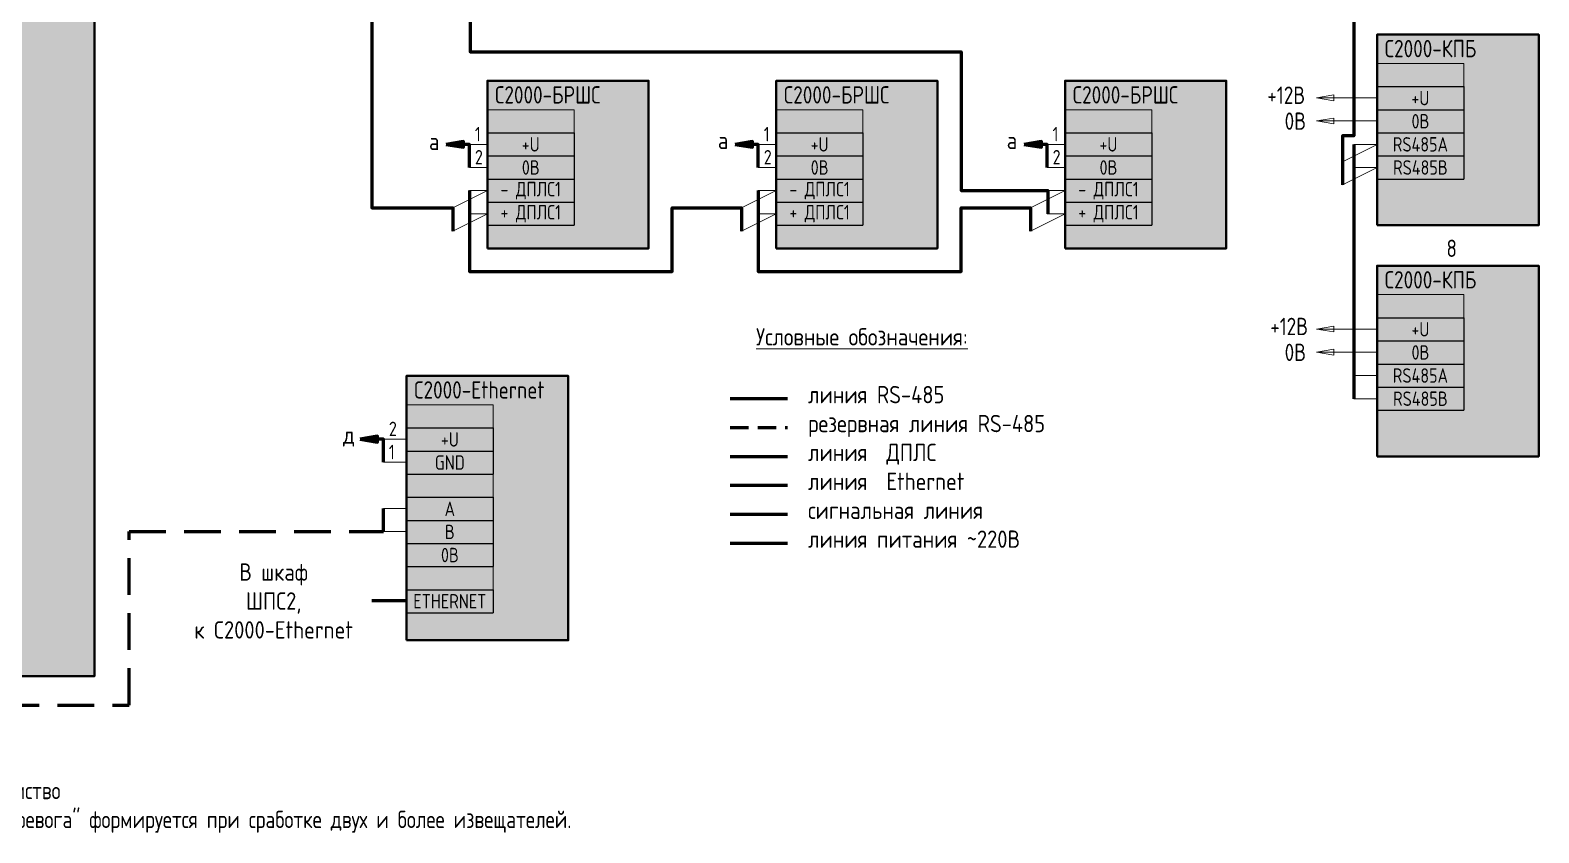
# Model space of a CAD drawing. Header units: millimetres. Extents: x -97100 to 319800, y -166950 to 107250.
# Drawn here: x -62314 to -36200, y -93311 to -79424 of the extents above; entities that cross this region are included whole.
import ezdxf
from ezdxf.enums import TextEntityAlignment as Align

# ---------------------------------------------------------------- set-up
doc = ezdxf.new("R2010")
doc.units = ezdxf.units.MM
doc.linetypes.add('DASHED2', pattern=[9.525, 6.35, -3.175])
doc.layers.add('0_ПОЖ_ИЗВ', color=1, linetype='Continuous', lineweight=15)
doc.layers.add('Штриховка', color=7, linetype='Continuous', lineweight=25)
doc.styles.get("Standard").update_dxf_attribs({"font": 'GOST2304A.ttf'})
doc.styles.add('мой', font='GOST_Common.ttf', dxfattribs={"width": 0.9, "height": 3})

# ---------------------------------------------------------------- blocks, each defined once
blk = doc.blocks.new('*U169')
at = {"layer": 'Штриховка'}
h = blk.add_hatch(color=0, dxfattribs=at)
h.dxf.hatch_style = 1
h.paths.add_polyline_path([(0, -19695), (2800, -19695), (2800, 0), (0, 0)])
at = {"color": 7, "linetype": 'Continuous', "lineweight": 40}
blk.add_lwpolyline([(0, -19695), (2800, -19695), (2800, 0), (0, 0)], close=True, dxfattribs=at)
blk.add_attdef('НАЗВАНИЕ_001', (9, -20), '', height=10, dxfattribs=at)
at = {"color": 7, "linetype": 'Continuous', "lineweight": 40, "flags": 1}
blk.add_attdef('I12', text='', height=10, dxfattribs=at).set_placement((10, -60), align=Align.TOP_LEFT)
at = {"color": 7, "linetype": 'Continuous', "lineweight": 40, "flags": 9}
for tag, p in [('I24', (10, -80)), ('I220', (10, -90))]:
    blk.add_attdef(tag, p, '', height=10, dxfattribs=at)
blk = doc.blocks.new('*U181')
at = {"layer": 'Штриховка'}
h = blk.add_hatch(color=0, dxfattribs=at)
h.dxf.hatch_style = 1
h.paths.add_polyline_path([(0, -2900), (2789, -2900), (2789, 0), (0, 0)])
at = {"color": 7, "linetype": 'Continuous', "lineweight": 40}
blk.add_lwpolyline([(0, -2900), (2789, -2900), (2789, 0), (0, 0)], close=True, dxfattribs=at)
blk.add_attdef('НАЗВАНИЕ_001', (9, -20), '', height=10, dxfattribs=at)
at = {"color": 7, "linetype": 'Continuous', "lineweight": 40, "flags": 1}
blk.add_attdef('I12', text='', height=10, dxfattribs=at).set_placement((10, -60), align=Align.TOP_LEFT)
at = {"color": 7, "linetype": 'Continuous', "lineweight": 40, "flags": 9}
for tag, p in [('I24', (10, -80)), ('I220', (10, -90))]:
    blk.add_attdef(tag, p, '', height=10, dxfattribs=at)
blk = doc.blocks.new('*T168')
at = {"color": 0, "linetype": 'ByBlock', "lineweight": -2, "transparency": 16777216}
for p, q in [((0, -400), (1500, -400)), ((0, -400), (0, -2000)), ((1500, -400), (1500, -2000)), ((0, -800), (1500, -800)), ((0, -1200), (1500, -1200)), ((0, -1600), (1500, -1600)), ((0, -2000), (1500, -2000))]:
    blk.add_line(p, q, dxfattribs=at)
at = {"layer": 'Defpoints', "color": 8, "linetype": 'ByBlock', "lineweight": 0, "transparency": 16777216}
for p, q in [((0, 0), (1500, 0)), ((0, 0), (0, -400)), ((1500, 0), (1500, -400))]:
    blk.add_line(p, q, dxfattribs=at)
at = {"color": 0, "linetype": 'Continuous', "lineweight": 20, "transparency": 16777216, "char_height": 250, "width": 1300, "attachment_point": 5}
for s, insert in [('+U', (750, -600)), ('0В', (750, -1000)), ('{\\C256;- ДПЛС1  \\P}', (750, -1400)), ('{\\C256;+ ДПЛС1 \\P}', (750, -1800))]:
    blk.add_mtext(s, dxfattribs=dict(at, insert=insert))
blk = doc.blocks.new('*U158')
at = {"layer": 'Штриховка'}
h = blk.add_hatch(color=0, dxfattribs=at)
h.dxf.hatch_style = 1
h.paths.add_polyline_path([(0, -4575), (2800, -4575), (2800, 0), (0, 0)])
at = {"color": 7, "linetype": 'Continuous', "lineweight": 40}
blk.add_lwpolyline([(0, -4575), (2800, -4575), (2800, 0), (0, 0)], close=True, dxfattribs=at)
blk.add_attdef('НАЗВАНИЕ_001', (9, -20), '', height=10, dxfattribs=at)
at = {"color": 7, "linetype": 'Continuous', "lineweight": 40, "flags": 1}
blk.add_attdef('I12', text='', height=10, dxfattribs=at).set_placement((10, -60), align=Align.TOP_LEFT)
at = {"color": 7, "linetype": 'Continuous', "lineweight": 40, "flags": 9}
for tag, p in [('I24', (10, -80)), ('I220', (10, -90))]:
    blk.add_attdef(tag, p, '', height=10, dxfattribs=at)
blk = doc.blocks.new('*T190')
at = {"color": 0, "linetype": 'ByBlock', "lineweight": -2, "transparency": 16777216}
for p, q in [((0, -400), (1500, -400)), ((0, -400), (0, -1200)), ((1500, -400), (1500, -1200)), ((0, -800), (1500, -800)), ((0, -1200), (1500, -1200)), ((0, -1600), (1500, -1600)), ((0, -1600), (0, -2800)), ((1500, -1600), (1500, -2800)), ((0, -2000), (1500, -2000)), ((0, -2400), (1500, -2400)), ((0, -2800), (1500, -2800)), ((0, -3200), (1500, -3200)), ((0, -3200), (0, -3600)), ((1500, -3200), (1500, -3600)), ((0, -3600), (1500, -3600))]:
    blk.add_line(p, q, dxfattribs=at)
at = {"layer": 'Defpoints', "color": 8, "linetype": 'ByBlock', "lineweight": 0, "transparency": 16777216}
for p, q in [((0, 0), (1500, 0)), ((0, 0), (0, -400)), ((1500, 0), (1500, -400)), ((0, -1200), (0, -1600)), ((1500, -1200), (1500, -1600)), ((0, -2800), (0, -3200)), ((1500, -2800), (1500, -3200))]:
    blk.add_line(p, q, dxfattribs=at)
at = {"color": 0, "linetype": 'Continuous', "lineweight": 20, "transparency": 16777216, "char_height": 250, "width": 1300, "attachment_point": 5}
for s, insert in [('+U', (750, -600)), ('GND', (750, -1000)), ('A', (750, -1800)), ('{\\C256;B}', (750, -2200)), ('{\\fGOST type A|b0|i0|c0|p34;0\\fGOST type A|b0|i0|c204|p34;В}', (750, -2600)), ('ETHERNET', (750, -3400))]:
    blk.add_mtext(s, dxfattribs=dict(at, insert=insert))
blk = doc.blocks.new('*T191')
at = {"color": 0, "linetype": 'ByBlock', "lineweight": -2, "transparency": 16777216}
for p, q in [((0, -400), (1500, -400)), ((0, -400), (0, -2000)), ((1500, -400), (1500, -2000)), ((0, -800), (1500, -800)), ((0, -1200), (1500, -1200)), ((0, -1600), (1500, -1600)), ((0, -2000), (1500, -2000))]:
    blk.add_line(p, q, dxfattribs=at)
at = {"layer": 'Defpoints', "color": 8, "linetype": 'ByBlock', "lineweight": 0, "transparency": 16777216}
for p, q in [((0, 0), (1500, 0)), ((0, 0), (0, -400)), ((1500, 0), (1500, -400))]:
    blk.add_line(p, q, dxfattribs=at)
at = {"color": 0, "linetype": 'Continuous', "lineweight": 20, "transparency": 16777216, "char_height": 250, "width": 1300, "attachment_point": 5}
for s, insert in [('+U', (750, -600)), ('0В', (750, -1000)), ('{\\C256;- ДПЛС1  \\P}', (750, -1400)), ('{\\C256;+ ДПЛС1 \\P}', (750, -1800))]:
    blk.add_mtext(s, dxfattribs=dict(at, insert=insert))
blk = doc.blocks.new('*T192')
at = {"color": 0, "linetype": 'ByBlock', "lineweight": -2, "transparency": 16777216}
for p, q in [((0, -400), (1500, -400)), ((0, -400), (0, -2000)), ((1500, -400), (1500, -2000)), ((0, -800), (1500, -800)), ((0, -1200), (1500, -1200)), ((0, -1600), (1500, -1600)), ((0, -2000), (1500, -2000))]:
    blk.add_line(p, q, dxfattribs=at)
at = {"layer": 'Defpoints', "color": 8, "linetype": 'ByBlock', "lineweight": 0, "transparency": 16777216}
for p, q in [((0, 0), (1500, 0)), ((0, 0), (0, -400)), ((1500, 0), (1500, -400))]:
    blk.add_line(p, q, dxfattribs=at)
at = {"color": 0, "linetype": 'Continuous', "lineweight": 20, "transparency": 16777216, "char_height": 250, "width": 1300, "attachment_point": 5}
for s, insert in [('+U', (750, -600)), ('0В', (750, -1000)), ('{\\C256;- ДПЛС1  \\P}', (750, -1400)), ('{\\C256;+ ДПЛС1 \\P}', (750, -1800))]:
    blk.add_mtext(s, dxfattribs=dict(at, insert=insert))
blk = doc.blocks.new('*U163')
at = {"layer": 'Штриховка'}
h = blk.add_hatch(color=0, dxfattribs=at)
h.dxf.hatch_style = 1
h.paths.add_polyline_path([(0, -3300), (2800, -3300), (2800, 0), (0, 0)])
at = {"color": 7, "linetype": 'Continuous', "lineweight": 40}
blk.add_lwpolyline([(0, -3300), (2800, -3300), (2800, 0), (0, 0)], close=True, dxfattribs=at)
blk.add_attdef('НАЗВАНИЕ_001', (9, -20), '', height=10, dxfattribs=at)
at = {"color": 7, "linetype": 'Continuous', "lineweight": 40, "flags": 1}
blk.add_attdef('I12', text='', height=10, dxfattribs=at).set_placement((10, -60), align=Align.TOP_LEFT)
at = {"color": 7, "linetype": 'Continuous', "lineweight": 40, "flags": 9}
for tag, p in [('I24', (10, -80)), ('I220', (10, -90))]:
    blk.add_attdef(tag, p, '', height=10, dxfattribs=at)
blk = doc.blocks.new('*T201')
at = {"color": 0, "linetype": 'ByBlock', "lineweight": -2, "transparency": 16777216}
for p, q in [((0, -400), (1500, -400)), ((0, -400), (0, -2000)), ((1500, -400), (1500, -2000)), ((0, -800), (1500, -800)), ((0, -1200), (1500, -1200)), ((0, -1600), (1500, -1600)), ((0, -2000), (1500, -2000))]:
    blk.add_line(p, q, dxfattribs=at)
at = {"layer": 'Defpoints', "color": 8, "linetype": 'ByBlock', "lineweight": 0, "transparency": 16777216}
for p, q in [((0, 0), (1500, 0)), ((0, 0), (0, -400)), ((1500, 0), (1500, -400))]:
    blk.add_line(p, q, dxfattribs=at)
at = {"color": 0, "linetype": 'Continuous', "lineweight": 20, "transparency": 16777216, "char_height": 250, "width": 1300, "attachment_point": 5}
for s, insert in [('+U', (750, -600)), ('0В', (750, -1000)), ('{\\C256;RS485А}', (750, -1400)), ('{\\C256;RS485B}', (750, -1800))]:
    blk.add_mtext(s, dxfattribs=dict(at, insert=insert))
blk = doc.blocks.new('*T202')
at = {"color": 0, "linetype": 'ByBlock', "lineweight": -2, "transparency": 16777216}
for p, q in [((0, -400), (1500, -400)), ((0, -400), (0, -2000)), ((1500, -400), (1500, -2000)), ((0, -800), (1500, -800)), ((0, -1200), (1500, -1200)), ((0, -1600), (1500, -1600)), ((0, -2000), (1500, -2000))]:
    blk.add_line(p, q, dxfattribs=at)
at = {"layer": 'Defpoints', "color": 8, "linetype": 'ByBlock', "lineweight": 0, "transparency": 16777216}
for p, q in [((0, 0), (1500, 0)), ((0, 0), (0, -400)), ((1500, 0), (1500, -400))]:
    blk.add_line(p, q, dxfattribs=at)
at = {"color": 0, "linetype": 'Continuous', "lineweight": 20, "transparency": 16777216, "char_height": 250, "width": 1300, "attachment_point": 5}
for s, insert in [('+U', (750, -600)), ('0В', (750, -1000)), ('{\\C256;RS485А}', (750, -1400)), ('{\\C256;RS485B}', (750, -1800))]:
    blk.add_mtext(s, dxfattribs=dict(at, insert=insert))

msp = doc.modelspace()

# ---------------------------------------------------------------- linework, layer by layer
at = {"color": 40, "linetype": 'Continuous', "lineweight": 60}
for points in [[(-54700, -72600), (-54700, -79800), (-46200, -79800), (-46200, -82200), (-44700, -82200), (-44700, -82600)], [(-56400, -78200), (-56400, -82500), (-55000, -82500), (-55000, -82900)], [(-54711.03639, -82200), (-54711.03639, -83600), (-51200, -83600), (-51200, -82500), (-50000, -82500), (-50000, -82900)], [(-49711.03639, -82200), (-49711.03639, -83600), (-46200, -83600), (-46200, -82500), (-45000, -82500), (-45000, -82900)], [(-50195.40023, -86798.18684), (-49205.40023, -86798.18684)]]:
    msp.add_lwpolyline(points, dxfattribs=at)
at = {"color": 6, "linetype": 'Continuous', "lineweight": 60}
for points in [[(-39400, -77400), (-39400, -81250), (-39600, -81250), (-39600, -82100)], [(-55111.03639, -81400), (-54811.03639, -81450), (-54811.03639, -81350), (-55111.03639, -81400)], [(-54711.03639, -81800), (-54711.03639, -81400), (-55111.03639, -81400)], [(-50111.03639, -81400), (-49811.03639, -81450), (-49811.03639, -81350), (-50111.03639, -81400)], [(-49711.03639, -81800), (-49711.03639, -81400), (-50111.03639, -81400)], [(-45111.03639, -81400), (-44811.03639, -81450), (-44811.03639, -81350), (-45111.03639, -81400)], [(-44711.03639, -81800), (-44711.03639, -81400), (-45111.03639, -81400)], [(-39400, -81400), (-39400, -85800)], [(-50195.40023, -85798.18684), (-49205.40023, -85798.18684)], [(-56600, -86500), (-56300, -86550), (-56300, -86450), (-56600, -86500)], [(-56200, -86900), (-56200, -86500), (-56600, -86500)]]:
    msp.add_lwpolyline(points, dxfattribs=at)
at = {"color": 7, "linetype": 'Continuous', "lineweight": 20}
for points in [[(-40050.00065, -80594.90178), (-39750.00065, -80644.90178), (-39750.00065, -80544.90178), (-40050.00065, -80594.90178)], [(-39000, -80594.90167), (-40000, -80594.90167)], [(-40050.00065, -80994.90178), (-39750.00065, -81044.90178), (-39750.00065, -80944.90178), (-40050.00065, -80994.90178)], [(-39000, -80994.90167), (-40000, -80994.90167)], [(-54411.03639, -81400), (-54711.03639, -81400)], [(-49411.03639, -81400), (-49711.03639, -81400)], [(-44411.03639, -81400), (-44711.03639, -81400)], [(-39000, -81400), (-39600, -81700)], [(-39000, -81400), (-39400, -81400)], [(-54411.03639, -81800), (-54711.03639, -81800)], [(-49411.03639, -81800), (-49711.03639, -81800)], [(-44411.03639, -81800), (-44711.03639, -81800)], [(-39000, -81800), (-39600, -82100)], [(-39000, -81800), (-39400, -81800)], [(-54400, -82200), (-55000, -82500)], [(-54411.03639, -82200), (-54711.03639, -82200)], [(-49400, -82200), (-50000, -82500)], [(-49411.03639, -82200), (-49711.03639, -82200)], [(-44400, -82200), (-45000, -82500)], [(-44411.03639, -82200), (-44711.03639, -82200)], [(-54400, -82600), (-55000, -82900)], [(-54411.03639, -82600), (-54711.03639, -82600)], [(-49400, -82600), (-50000, -82900)], [(-49411.03639, -82600), (-49711.03639, -82600)], [(-44400, -82600), (-45000, -82900)], [(-44411.03639, -82600), (-44711.03639, -82600)], [(-40050.00065, -84594.90178), (-39750.00065, -84644.90178), (-39750.00065, -84544.90178), (-40050.00065, -84594.90178)], [(-39000, -84594.90167), (-40000, -84594.90167)], [(-40050.00065, -84994.90178), (-39750.00065, -85044.90178), (-39750.00065, -84944.90178), (-40050.00065, -84994.90178)], [(-39000, -84994.90167), (-40000, -84994.90167)], [(-39000, -85400), (-39400, -85400)], [(-39000, -85800), (-39400, -85800)], [(-55800, -86500), (-56200, -86500)], [(-55800, -86900), (-56200, -86900)], [(-55800, -87700), (-56200, -87700)], [(-55800, -88100), (-56200, -88100)]]:
    msp.add_lwpolyline(points, dxfattribs=at)
at = {"color": 190, "linetype": 'DASHED2', "lineweight": 60, "ltscale": 50}
msp.add_lwpolyline([(-50195.40023, -86298.18684), (-49205.40023, -86298.18684)], dxfattribs=at)
at = {"color": 5, "linetype": 'Continuous', "lineweight": 60}
for points in [[(-50195.40023, -87298.18684), (-49205.40023, -87298.18684)], [(-57499.99934, -89300.00011), (-57199.99934, -89350.00011), (-57199.99934, -89250.00011), (-57499.99934, -89300.00011)]]:
    msp.add_lwpolyline(points, dxfattribs=at)
at = {"color": 7, "linetype": 'Continuous', "lineweight": 60}
msp.add_lwpolyline([(-50195.40023, -87798.18684), (-49205.40023, -87798.18684)], dxfattribs=at)
at = {"color": 1, "linetype": 'Continuous', "lineweight": 60}
msp.add_lwpolyline([(-50195.40023, -88298.18684), (-49205.40023, -88298.18684)], dxfattribs=at)
at = {"color": 5, "linetype": 'Continuous', "lineweight": 60, "ltscale": 100}
msp.add_lwpolyline([(-55800, -89300), (-57500, -89300)], dxfattribs=at)

# ---------------------------------------------------------------- block references
at = {"color": 7, "linetype": 'Continuous', "lineweight": 40, "true_color": 0xf0f3ff}
ref = msp.add_blockref('*U169', (-64000, -70905.09833), dxfattribs=at)
ref.add_attrib('НАЗВАНИЕ_001', 'БК-12-RS485', (-63867.24298, -71298.2202), dxfattribs={"color": 7, "linetype": 'Continuous', "lineweight": 40, "height": 300})
at = {"color": 7, "linetype": 'Continuous', "lineweight": 40, "true_color": 0xffffff}
ref = msp.add_blockref('*U163', (-39000, -79500), dxfattribs=at)
ref.add_attrib('НАЗВАНИЕ_001', 'С2000-КПБ', (-38867.45727, -79893.12187), dxfattribs={"color": 7, "linetype": 'Continuous', "lineweight": 40, "height": 300})
for name, p in [('*T201', (-39000, -80000.00038)), ('*T168', (-54400, -80800)), ('*T191', (-49400, -80800)), ('*T192', (-44400, -80800)), ('*T202', (-39000, -84000.00038)), ('*T190', (-55800, -85905.09871))]:
    msp.add_blockref(name, p)
ref = msp.add_blockref('*U181', (-54400, -80299.99962), dxfattribs=at)
ref.add_attrib('НАЗВАНИЕ_001', 'С2000-БРШС', (-54267.45727, -80693.12149), dxfattribs={"color": 7, "linetype": 'Continuous', "lineweight": 40, "height": 300})
ref = msp.add_blockref('*U181', (-49400, -80299.99962), dxfattribs=at)
ref.add_attrib('НАЗВАНИЕ_001', 'С2000-БРШС', (-49267.45727, -80693.12149), dxfattribs={"color": 7, "linetype": 'Continuous', "lineweight": 40, "height": 300})
ref = msp.add_blockref('*U181', (-44400, -80299.99962), dxfattribs=at)
ref.add_attrib('НАЗВАНИЕ_001', 'С2000-БРШС', (-44267.45727, -80693.12149), dxfattribs={"color": 7, "linetype": 'Continuous', "lineweight": 40, "height": 300})
ref = msp.add_blockref('*U163', (-39000, -83500), dxfattribs=at)
ref.add_attrib('НАЗВАНИЕ_001', 'С2000-КПБ', (-38867.45727, -83893.12187), dxfattribs={"color": 7, "linetype": 'Continuous', "lineweight": 40, "height": 300})
at = {"color": 7, "linetype": 'Continuous', "lineweight": 40, "true_color": 0xf0f3ff}
ref = msp.add_blockref('*U158', (-55800, -85405.09833), dxfattribs=at)
ref.add_attrib('НАЗВАНИЕ_001', 'С2000-Ethernet', (-55667.45727, -85798.2202), dxfattribs={"color": 7, "linetype": 'Continuous', "lineweight": 40, "height": 300})

# ---------------------------------------------------------------- texts
at = {"color": 7, "linetype": 'Continuous', "lineweight": 20}
for s, height, p in [('+12В', 300, (-40900, -80700)), ('0В', 300, (-40600, -81148.18739)), ('1', 250, (-54615.79717, -81347.51566)), ('1', 250, (-49615.79717, -81347.51566)), ('1', 250, (-44615.79717, -81347.51566)), ('2', 250, (-54615.79717, -81747.51566)), ('2', 250, (-49615.79717, -81747.51566)), ('2', 250, (-44615.79717, -81747.51566)), ('8', 300, (-37799.40482, -83348.65575)), ('+12В', 300, (-40850, -84700)), ('0В', 300, (-40600, -85148.18739)), ('2', 250, (-56104.76078, -86447.51566)), ('1', 250, (-56104.76078, -86847.51566))]:
    msp.add_text(s, height=height, dxfattribs=at).set_placement(p)
at = {"color": 7, "linetype": 'Continuous', "lineweight": 18, "insert": (-49748.88948, -84579.61317), "char_height": 300, "width": 5303.6762972, "attachment_point": 1, "style": 'мой'}
msp.add_mtext('{\\LУсловные обозначения:\\P}\\P\\pl900;линия RS-485\\Pрезервная линия RS-485\\Pлиния  ДПЛС\\Pлиния  Ethernet\\Pсигнальная линия\\Pлиния питания ~220В', dxfattribs=at)
at = {"color": 7, "lineweight": 30, "insert": (-66580.87906, -91929.02624), "char_height": 300, "width": 13877.5542851, "attachment_point": 1}
msp.add_mtext('Примечание:\\P\\pi-900,l900,t900;1.^IАУ – адресное устройство\\P2.^IСигнал "Пожарная тревога" формируется при сработке двух и более извещателей.', dxfattribs=at)
at = {"layer": '0_ПОЖ_ИЗВ', "color": 7, "linetype": 'Continuous', "lineweight": 20, "style": 'мой', "width": 0.9}
for s, p in [('а', (-55411.03639, -81500)), ('а', (-50411.03639, -81480.61895)), ('а', (-45411.03639, -81480.61895)), ('д', (-56900, -86580.61895))]:
    msp.add_text(s, height=300, dxfattribs=at).set_placement(p)

# ---------------------------------------------------------------- next in the draw order: texts
at = {"layer": '0_ПОЖ_ИЗВ', "color": 7, "linetype": 'Continuous', "lineweight": 40, "insert": (-58100, -89300), "char_height": 300, "width": 3089.6505957, "attachment_point": 5, "style": 'мой', "bg_fill": 2}
msp.add_mtext('В шкаф \\PШПС2, \\Pк С2000-Ethernet', dxfattribs=at)

# ---------------------------------------------------------------- next in the draw order: linework, layer by layer
at = {"color": 190, "linetype": 'DASHED2', "lineweight": 60, "ltscale": 100}
msp.add_lwpolyline([(-64300, -88000), (-64300, -88400), (-64700, -88400), (-64700, -91100), (-60600, -91100), (-60600, -88100), (-56200, -88100), (-56200, -87700)], dxfattribs=at)

doc.saveas('drawing.dxf')
